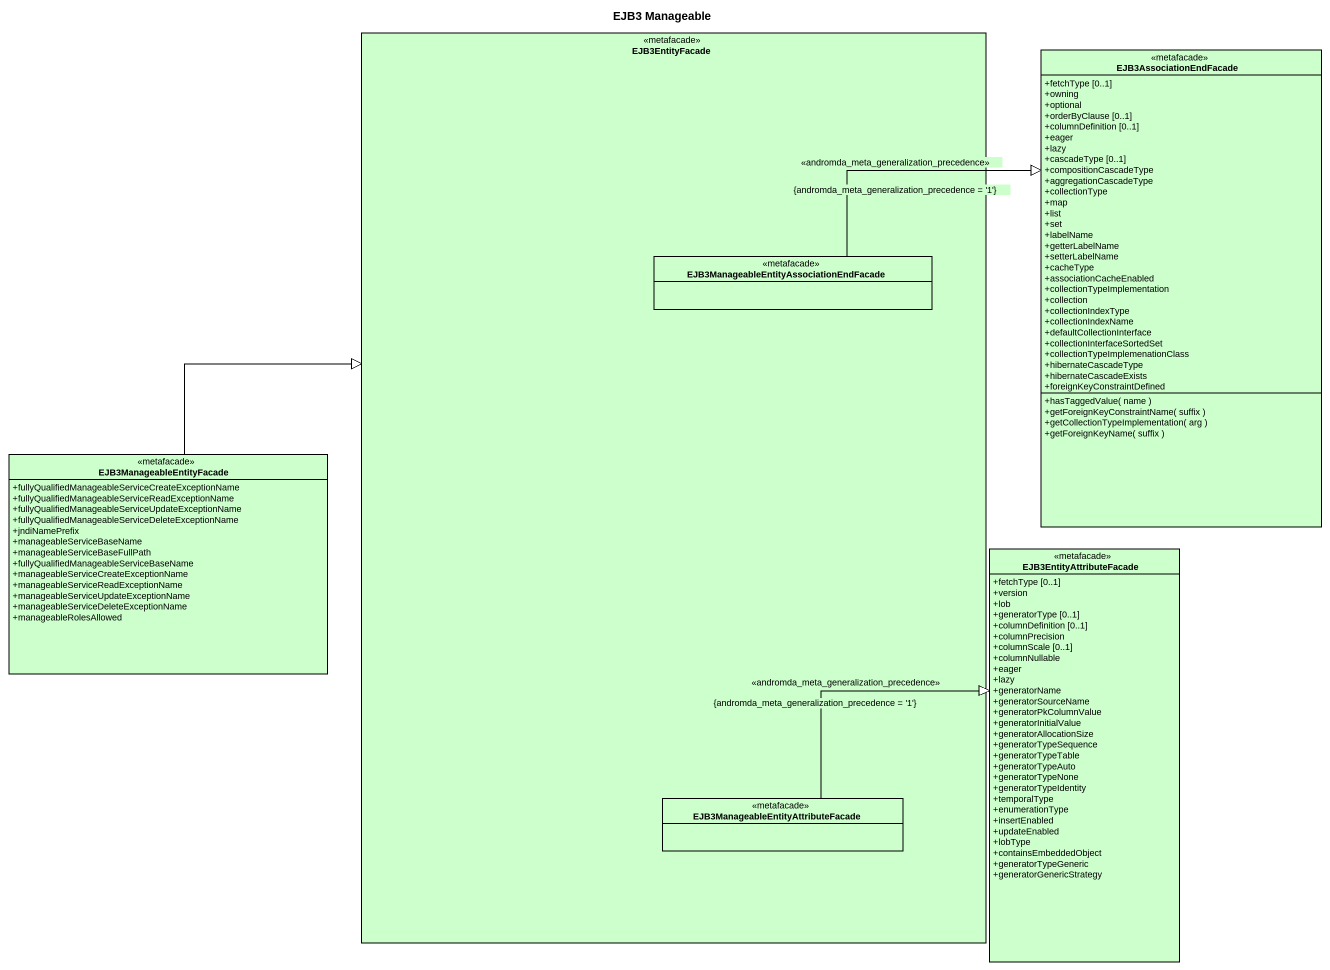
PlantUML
@startuml
title EJB3 Manageable
hide circle
hide empty members
skinparam classAttributeIconSize 0
rectangle EJB3EntityFacade <<metafacade>> #CCFFCC {
  class "EJB3ManageableEntityAssociationEndFacade" as EJB3ManageableEntityAssociat <<metafacade>> #CCFFCC
  class "EJB3ManageableEntityAttributeFacade" as EJB3ManageableEntityAttribut <<metafacade>> #CCFFCC
}
class EJB3AssociationEndFacade <<metafacade>> #CCFFCC {
  +fetchType [0..1]
  +owning
  +optional
  +orderByClause [0..1]
  +columnDefinition [0..1]
  +eager
  +lazy
  +cascadeType [0..1]
  +compositionCascadeType
  +aggregationCascadeType
  +collectionType
  +map
  +list
  +set
  +labelName
  +getterLabelName
  +setterLabelName
  +cacheType
  +associationCacheEnabled
  +collectionTypeImplementation
  +collection
  +collectionIndexType
  +collectionIndexName
  +defaultCollectionInterface
  +collectionInterfaceSortedSet
  +collectionTypeImplemenationClass
  +hibernateCascadeType
  +hibernateCascadeExists
  +foreignKeyConstraintDefined
  +hasTaggedValue( name )
  +getForeignKeyConstraintName( suffix )
  +getCollectionTypeImplementation( arg )
  +getForeignKeyName( suffix )
}
class EJB3ManageableEntityFacade <<metafacade>> #CCFFCC {
  +fullyQualifiedManageableServiceCreateExceptionName
  +fullyQualifiedManageableServiceReadExceptionName
  +fullyQualifiedManageableServiceUpdateExceptionName
  +fullyQualifiedManageableServiceDeleteExceptionName
  +jndiNamePrefix
  +manageableServiceBaseName
  +manageableServiceBaseFullPath
  +fullyQualifiedManageableServiceBaseName
  +manageableServiceCreateExceptionName
  +manageableServiceReadExceptionName
  +manageableServiceUpdateExceptionName
  +manageableServiceDeleteExceptionName
  +manageableRolesAllowed
}
class EJB3EntityAttributeFacade <<metafacade>> #CCFFCC {
  +fetchType [0..1]
  +version
  +lob
  +generatorType [0..1]
  +columnDefinition [0..1]
  +columnPrecision
  +columnScale [0..1]
  +columnNullable
  +eager
  +lazy
  +generatorName
  +generatorSourceName
  +generatorPkColumnValue
  +generatorInitialValue
  +generatorAllocationSize
  +generatorTypeSequence
  +generatorTypeTable
  +generatorTypeAuto
  +generatorTypeNone
  +generatorTypeIdentity
  +temporalType
  +enumerationType
  +insertEnabled
  +updateEnabled
  +lobType
  +containsEmbeddedObject
  +generatorTypeGeneric
  +generatorGenericStrategy
}
EJB3ManageableEntityAssociat -right-|> EJB3AssociationEndFacade : <<andromda_meta_generalization_precedence>>\n{andromda_meta_generalization_precedence = '1'}
EJB3ManageableEntityFacade -right-|> EJB3EntityFacade
EJB3ManageableEntityAttribut -right-|> EJB3EntityAttributeFacade : <<andromda_meta_generalization_precedence>>\n{andromda_meta_generalization_precedence = '1'}
@enduml
